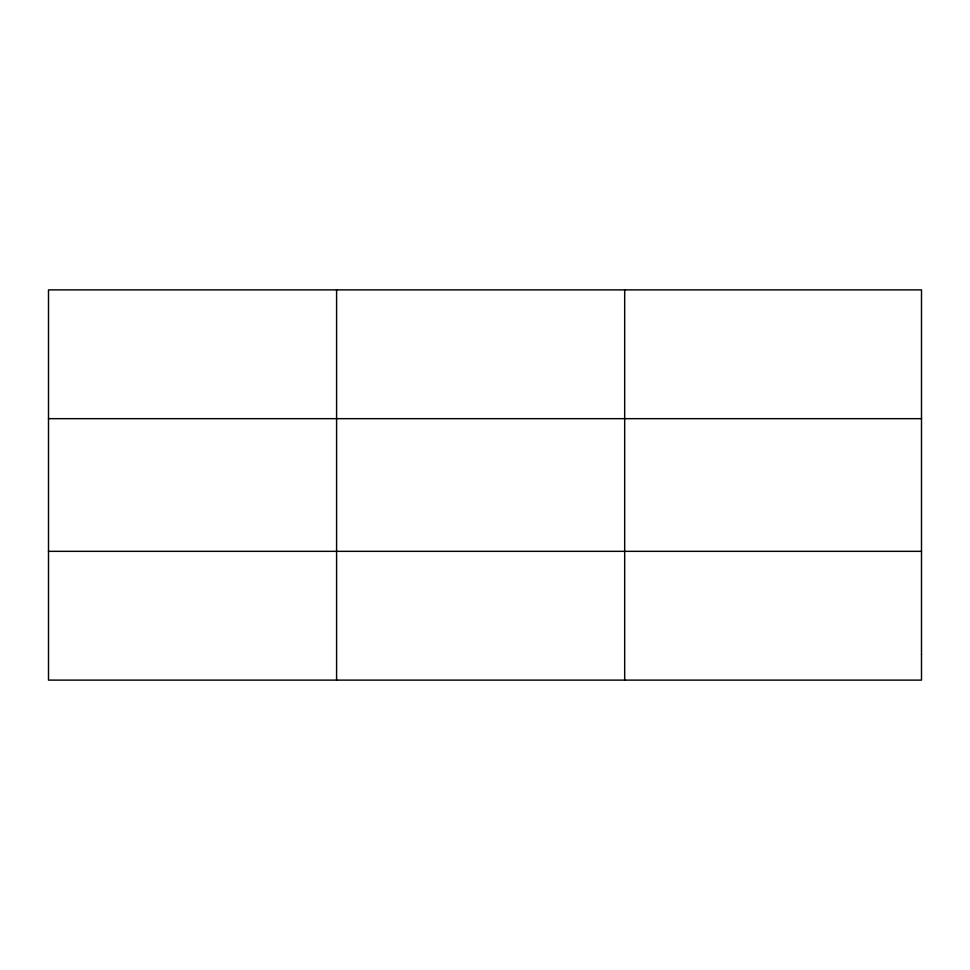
<?xml version="1.0" encoding="UTF-8"?>
<svg xmlns="http://www.w3.org/2000/svg" width="970" height="970" viewBox="0 0 970 970"><rect width="100%" height="100%" fill="white"/><g stroke="black" fill="none" stroke-linecap="round" stroke-linejoin="round"><path stroke-width="1.45" d="M336.59 680.115L336.59 289.885M624.68 680.115L624.68 289.885M48.5 418.664L921.5 418.664M48.5 551.336L921.5 551.336M921.5 654.362L921.5 680.115L48.5 680.115L48.5 289.885L921.5 289.885L921.5 654.362"/></g></svg>
